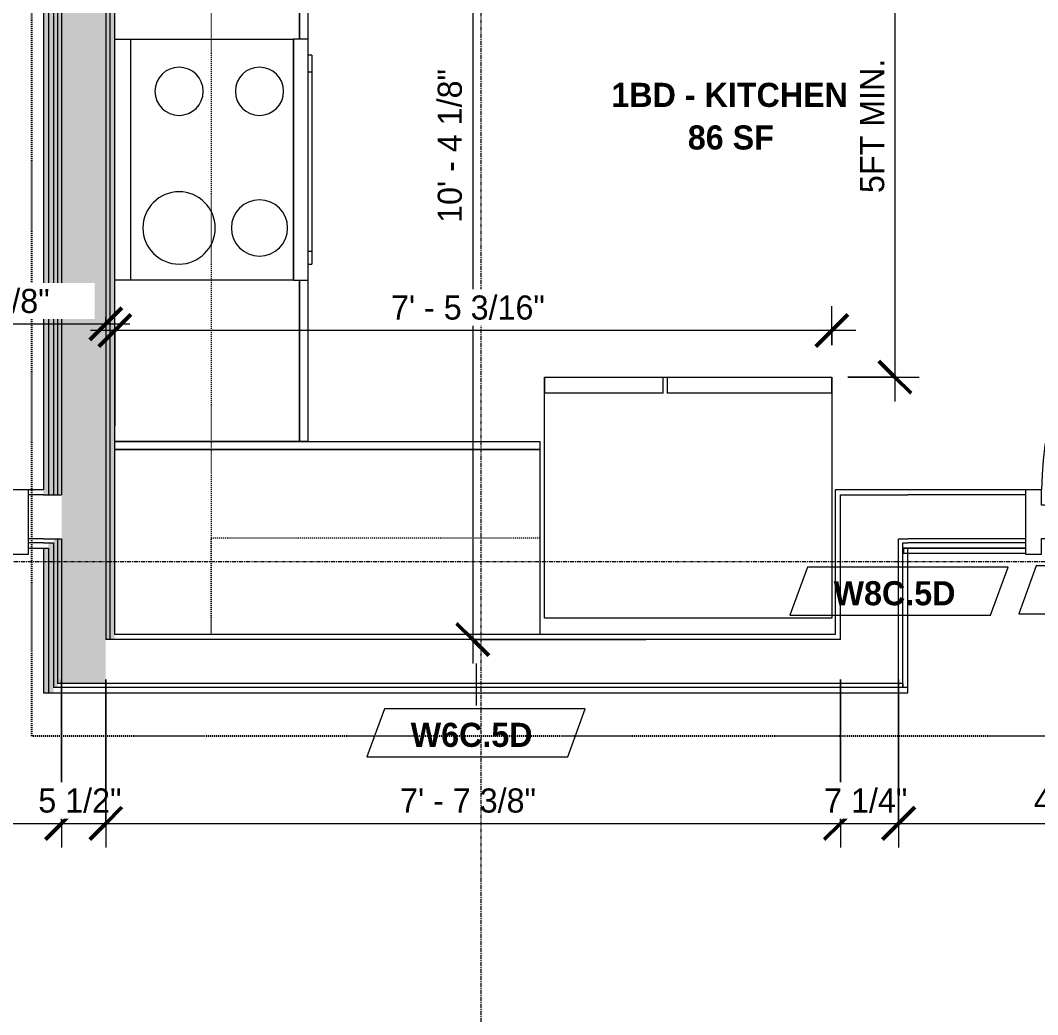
# Model space of a CAD drawing. Header units: inches. Extents: x -4058 to -1781, y 9814 to 12264.
# Drawn here: x -3211.6 to -3085.1, y 10410.9 to 10534.6 of the extents above; entities that cross this region are included whole.
import ezdxf

# ---------------------------------------------------------------- set-up
doc = ezdxf.new("R2010")
doc.units = ezdxf.units.IN
doc.header["$MEASUREMENT"] = 0
for name, pattern in [('Dash', [0.25, 0.125, -0.125]), ('Dash 3_32_', [0.1875, 0.09375, -0.09375]), ('Dash_2_', [0.25, 0.125, -0.125]), ('Grid Line 1_2_', [0.875, 0.5, -0.125, 0.125, -0.125])]:
    doc.linetypes.add(name, pattern=pattern)
for name, color, linetype, lineweight in [('0-1', 7, 'Continuous', 5), ('0-3', 8, 'Continuous', 9), ('A-ANNO-DIMS', 211, 'Continuous', 9), ('A-ANNO-DIMS-32', 211, 'Continuous', 9), ('A-AREA-IDEN', 2, 'Continuous', 9), ('A-DETL-1', 90, 'Dash 3_32_', 9), ('A-DOOR-1', 7, 'Continuous', 9), ('A-DOOR-FRAM-1', 7, 'Continuous', 9), ('A-WALL-1', 7, 'Continuous', 9), ('A-WALL-IDEN', 211, 'Continuous', 9), ('I-WALL-1', 1, 'Continuous', 18), ('I-WALL-2', 10, 'Continuous', 5), ('I-WALL-3', 7, 'Continuous', 9), ('Q-CASE', 31, 'Continuous', 9), ('Q-CASE-HDLN', 31, 'Dash', 9), ('Q-SPCQ', 91, 'Continuous', 9), ('S-GRID-1', 1, 'Grid Line 1_2_', 9)]:
    doc.layers.add(name, color=color, linetype=linetype, lineweight=lineweight)
doc.layers.add('0-4', color=250, linetype='Dash_2_')
doc.styles.add('Century Gothic', font='ufonts.com_century-gothic.ttf', dxfattribs={"height": 3})
doc.styles.add('Century Gothic_B', font='GOTHICB.TTF', dxfattribs={"height": 3})
doc.dimstyles.new('MARKETING_DIMENSION', dxfattribs={"dimscale": 12, "dimtxt": 3.132505, "dimasz": 0.333333, "dimexe": 0.25, "dimexo": 0.166667, "dimgap": 0.041667, "dimtad": 1, "dimdec": 4, "dimrnd": 0.0625, "dimzin": 3, "dimdsep": 46, "dimlunit": 4, "dimtxsty": 'Century Gothic', "dimblk1": 'OBLIQUE', "dimblk2": 'OBLIQUE', "dimsah": 1, "dimcen": 0.09, "dimdle": 0.25, "dimazin": 0, "dimtfac": 1, "dimtdec": 4, "dimtix": 1, "dimtmove": 0, "dimatfit": 3, "dimfxl": 1, "dimtvp": 1, "dimtfill": 1, "dimfrac": 2, "dimtolj": 1, "dimtzin": 0, "dimarcsym": 2})
doc.dimstyles.new('THE_DIMENSION_STRING_4', dxfattribs={"dimscale": 12, "dimtxt": 3.132505, "dimasz": 0.333333, "dimexe": 0.25, "dimexo": 0.166667, "dimgap": 0.041667, "dimtad": 1, "dimdec": 4, "dimrnd": 0.0625, "dimzin": 3, "dimdsep": 46, "dimlunit": 4, "dimtxsty": 'Century Gothic', "dimblk1": 'OBLIQUE', "dimblk2": 'OBLIQUE', "dimsah": 1, "dimcen": 0.09, "dimdle": 0.25, "dimazin": 0, "dimtfac": 1, "dimtdec": 4, "dimtix": 1, "dimtmove": 0, "dimatfit": 3, "dimfxl": 1, "dimtvp": 1, "dimtfill": 1, "dimfrac": 2, "dimtolj": 1, "dimtzin": 0, "dimarcsym": 2})
doc.dimstyles.new('THE_DIMENSION_STRING_5', dxfattribs={"dimscale": 12, "dimtxt": 3.132505, "dimasz": 0.333333, "dimexe": 0.25, "dimexo": 0.166667, "dimgap": 0.041667, "dimtad": 1, "dimdec": 4, "dimrnd": 0.0625, "dimzin": 3, "dimdsep": 46, "dimlunit": 4, "dimtxsty": 'Century Gothic', "dimblk1": 'OBLIQUE', "dimblk2": 'OBLIQUE', "dimsah": 1, "dimcen": 0.09, "dimdle": 0.25, "dimazin": 0, "dimtfac": 1, "dimtdec": 4, "dimtix": 1, "dimtmove": 0, "dimatfit": 3, "dimfxl": 1, "dimtvp": 1, "dimtfill": 1, "dimfrac": 2, "dimtolj": 1, "dimtzin": 0, "dimarcsym": 2})

# ---------------------------------------------------------------- blocks, each defined once
blk = doc.blocks.new('HOLLOW METAL - UNIT DOOR-2191978-UNIT PLANS - 2ND FLOOR')
at = {"layer": 'A-DOOR-1'}
for p, q in [((18, 39.875), (16.25, 39.875)), ((16.25, 39.875), (16.25, 3.875)), ((18, 3.875), (18, 39.875)), ((16.25, 3.875), (18, 3.875))]:
    blk.add_line(p, q, dxfattribs=at)
blk.add_arc((18, 3.875), 36, 90, 180, dxfattribs=at)
at = {"layer": 'A-DOOR-FRAM-1'}
for p, q in [((-18, 3.875), (-20, 3.875)), ((-20, 3.875), (-20, -4.125)), ((-18, 1.9375), (-18, 3.875)), ((18, 3.875), (18, 1.9375)), ((20, 3.875), (18, 3.875)), ((20, -4.125), (20, 3.875)), ((-17.375, 1.9375), (-18, 1.9375)), ((-17.375, -2.1875), (-17.375, 1.9375)), ((18, 1.9375), (17.375, 1.9375)), ((17.375, 1.9375), (17.375, -2.1875)), ((-18, -4.125), (-18, -2.1875)), ((-18, -2.1875), (-17.375, -2.1875)), ((17.375, -2.1875), (18, -2.1875)), ((18, -2.1875), (18, -4.125)), ((-20, -4.125), (-18, -4.125)), ((18, -4.125), (20, -4.125))]:
    blk.add_line(p, q, dxfattribs=at)
blk = doc.blocks.new('CTR - 1st Phase - Common Walls_rvt-1-UNIT PLANS - 2ND FLOOR')
at = {"layer": 'I-WALL-1'}
h = blk.add_hatch(color=256, dxfattribs=at)
h.paths.add_polyline_path([(-3199.89, 10457.54), (-3199.89, 10715.5), (-3200.51, 10715.5), (-3200.51, 10457.54)], flags=0)
h.paths.add_polyline_path([(-3200.51, 10753.5), (-3199.89, 10753.5), (-3199.89, 10843.14), (-3200.51, 10843.14), (-3200.51, 10753.54)], flags=0)
at = {"layer": 'I-WALL-2'}
h = blk.add_hatch(color=256, dxfattribs=at)
h.paths.add_polyline_path([(-3208.76, 10450.91), (-3208.14, 10450.91), (-3208.14, 10468.91), (-3208.76, 10468.91), (-3208.76, 10463.58)], flags=0)
h.paths.add_polyline_path([(-3208.14, 10475.54), (-3208.14, 10843.14), (-3208.76, 10843.14), (-3208.76, 10475.54)], flags=0)
h = blk.add_hatch(color=256, dxfattribs=at)
h.paths.add_polyline_path([(-3208.14, 10450.91), (-3207.51, 10450.91), (-3207.51, 10469.54), (-3208.14, 10469.54), (-3208.14, 10463.58)], flags=0)
h.paths.add_polyline_path([(-3207.51, 10475.54), (-3207.51, 10843.14), (-3208.14, 10843.14), (-3208.14, 10475.54)], flags=0)
h = blk.add_hatch(color=256, dxfattribs=at)
h.paths.add_polyline_path([(-3207.01, 10451.54), (-3207.01, 10470.04), (-3207.51, 10470.04), (-3207.51, 10451.54)], flags=0)
h.paths.add_polyline_path([(-3207.01, 10475.54), (-3207.01, 10843.14), (-3207.51, 10843.14), (-3207.51, 10475.54)], flags=0)
h = blk.add_hatch(color=256, dxfattribs=at)
h.paths.add_polyline_path([(-3207.01, 10452.04), (-3206.51, 10452.04), (-3206.51, 10470.04), (-3207.01, 10470.04), (-3207.01, 10463.58)], flags=0)
h.paths.add_polyline_path([(-3207.01, 10475.54), (-3206.51, 10475.54), (-3206.51, 10843.14), (-3207.01, 10843.14), (-3207.01, 10482.29)], flags=0)
blk.add_hatch(color=256, dxfattribs=at).paths.add_polyline_path([(-3201.01, 10452.04), (-3201.01, 10715.5), (-3201.32, 10715.5), (-3201.32, 10753.5), (-3201.01, 10753.5), (-3201.01, 10843.14), (-3206.51, 10843.14), (-3206.51, 10452.04)], flags=0)
h = blk.add_hatch(color=256, dxfattribs=at)
h.paths.add_polyline_path([(-3201.01, 10457.54), (-3200.51, 10457.54), (-3200.51, 10715.5), (-3201.01, 10715.5), (-3201.01, 10463.58)], flags=0)
h.paths.add_polyline_path([(-3201.01, 10753.5), (-3200.51, 10753.5), (-3200.51, 10843.14), (-3201.01, 10843.14), (-3201.01, 10753.54)], flags=0)
at = {"layer": 'A-WALL-1'}
for p, q in [((-3208.14, 10843.14), (-3208.14, 10475.54)), ((-3207.51, 10843.14), (-3207.51, 10475.54)), ((-3207.01, 10843.14), (-3207.01, 10475.54)), ((-3206.51, 10843.14), (-3206.51, 10475.54)), ((-3201.01, 10715.5), (-3201.01, 10457.54)), ((-3200.51, 10715.5), (-3200.51, 10457.54)), ((-3208.76, 10475.54), (-3210.64, 10475.54)), ((-3208.76, 10475.54), (-3208.14, 10475.54)), ((-3208.14, 10475.54), (-3207.51, 10475.54)), ((-3207.51, 10475.54), (-3207.01, 10475.54)), ((-3207.01, 10475.54), (-3206.51, 10475.54)), ((-3109.61, 10475.54), (-3102.36, 10475.54)), ((-3109.61, 10457.54), (-3109.61, 10475.54)), ((-3102.36, 10475.54), (-3101.24, 10475.54)), ((-3086.57, 10475.54), (-3101.24, 10475.54)), ((-3208.76, 10470.04), (-3210.64, 10470.04)), ((-3208.76, 10470.04), (-3207.51, 10470.04)), ((-3207.51, 10470.04), (-3207.01, 10470.04)), ((-3207.01, 10470.04), (-3207.01, 10452.04)), ((-3207.01, 10470.04), (-3206.51, 10470.04)), ((-3206.51, 10470.04), (-3206.51, 10452.04)), ((-3102.36, 10470.04), (-3101.86, 10470.04)), ((-3102.36, 10452.04), (-3102.36, 10470.04)), ((-3101.86, 10470.04), (-3101.24, 10470.04)), ((-3086.57, 10470.04), (-3101.24, 10470.04)), ((-3208.76, 10469.54), (-3210.64, 10469.54)), ((-3208.76, 10469.54), (-3208.14, 10469.54)), ((-3208.76, 10468.91), (-3208.14, 10468.91)), ((-3208.14, 10469.54), (-3207.51, 10469.54)), ((-3208.14, 10468.91), (-3208.14, 10450.91)), ((-3207.51, 10469.54), (-3207.51, 10451.54)), ((-3101.86, 10468.91), (-3101.86, 10469.54)), ((-3101.86, 10469.54), (-3101.24, 10469.54)), ((-3101.86, 10468.91), (-3101.86, 10469.54)), ((-3101.86, 10468.91), (-3101.24, 10468.91)), ((-3101.86, 10452.04), (-3101.86, 10468.91)), ((-3086.57, 10469.54), (-3101.24, 10469.54)), ((-3200.51, 10457.54), (-3201.01, 10457.54)), ((-3199.89, 10457.54), (-3200.51, 10457.54)), ((-3110.24, 10457.54), (-3199.89, 10457.54)), ((-3109.61, 10457.54), (-3110.24, 10457.54)), ((-3206.51, 10452.04), (-3207.01, 10452.04)), ((-3201.01, 10452.04), (-3206.51, 10452.04)), ((-3199.89, 10452.04), (-3201.01, 10452.04)), ((-3110.24, 10452.04), (-3199.89, 10452.04)), ((-3109.61, 10452.04), (-3110.24, 10452.04)), ((-3102.36, 10452.04), (-3109.61, 10452.04)), ((-3101.86, 10452.04), (-3102.36, 10452.04)), ((-3101.86, 10452.04), (-3101.86, 10451.54)), ((-3101.86, 10451.54), (-3101.86, 10452.04)), ((-3207.01, 10451.54), (-3207.51, 10451.54)), ((-3199.89, 10451.54), (-3207.01, 10451.54)), ((-3110.24, 10451.54), (-3199.89, 10451.54)), ((-3101.86, 10451.54), (-3110.24, 10451.54)), ((-3101.24, 10451.54), (-3101.86, 10451.54))]:
    blk.add_line(p, q, dxfattribs=at)
at = {"layer": 'I-WALL-3'}
for p, q in [((-3208.76, 10843.14), (-3208.76, 10476.16)), ((-3199.89, 10458.16), (-3199.89, 10715.5)), ((-3208.76, 10476.16), (-3210.64, 10476.16)), ((-3110.24, 10476.16), (-3110.24, 10458.16)), ((-3109.61, 10476.16), (-3110.24, 10476.16)), ((-3101.24, 10476.16), (-3109.61, 10476.16)), ((-3086.57, 10476.16), (-3101.24, 10476.16)), ((-3210.64, 10468.91), (-3208.76, 10468.91)), ((-3208.76, 10468.91), (-3208.76, 10450.91)), ((-3086.57, 10468.91), (-3101.74, 10468.91)), ((-3101.74, 10468.91), (-3101.74, 10468.29)), ((-3101.24, 10468.91), (-3086.57, 10468.91)), ((-3101.24, 10451.54), (-3101.24, 10468.91)), ((-3101.74, 10468.29), (-3086.57, 10468.29)), ((-3110.24, 10458.16), (-3199.89, 10458.16)), ((-3208.76, 10450.91), (-3207.51, 10450.91)), ((-3207.51, 10450.91), (-3199.89, 10450.91)), ((-3199.89, 10450.91), (-3110.24, 10450.91)), ((-3110.24, 10450.91), (-3101.24, 10450.91)), ((-3101.24, 10450.91), (-3101.24, 10451.54))]:
    blk.add_line(p, q, dxfattribs=at)
at = {"layer": '0-3'}
for p in [(-3230.64, 10472.29), (-3066.57, 10472.29)]:
    blk.add_blockref('HOLLOW METAL - UNIT DOOR-2191978-UNIT PLANS - 2ND FLOOR', p, dxfattribs=at)
blk = doc.blocks.new('OD_CW_Upper Cabinet - OD_CW_Upper Cabinet-3856829-UNIT PLANS - 2ND FLOOR')
at = {"layer": 'Q-CASE-HDLN'}
for p, q in [((0.74, -24), (0.74, -12)), ((0.74, -12), (115.86, -12)), ((115.86, -12), (115.86, -24)), ((115.86, -24), (0.74, -24))]:
    blk.add_line(p, q, dxfattribs=at)
blk = doc.blocks.new('OD_CW_Base Cabinet - OD_CW_Base Cabinet-V48-UNIT PLANS - 2ND FLOOR')
at = {"layer": 'Q-CASE'}
for p, q in [((0.74, 0), (20.8, 0)), ((0.74, 0), (20.8, 0)), ((20.8, -1), (0.74, -1)), ((0.74, -1), (20.8, -1)), ((50.8, 0), (70.86, 0)), ((50.8, 0), (70.86, 0)), ((70.86, -1), (50.8, -1)), ((50.8, -1), (70.86, -1)), ((70.86, 0), (70.86, -24)), ((70.86, 0), (70.86, -1)), ((70.86, -1), (70.86, -24))]:
    blk.add_line(p, q, dxfattribs=at)
blk = doc.blocks.new('OD_CW_Upper Cabinet - OD_CW_Upper Cabinet-3876543-UNIT PLANS - 2ND FLOOR')
at = {"layer": 'Q-CASE-HDLN'}
for p, q in [((0.74, -24), (0.74, -12)), ((0.74, -12), (41.64, -12)), ((41.64, -12), (41.64, -24)), ((41.64, -24), (0.74, -24))]:
    blk.add_line(p, q, dxfattribs=at)
blk = doc.blocks.new('OD_CW_Base Cabinet - OD_CW_Base Cabinet-V98-UNIT PLANS - 2ND FLOOR')
at = {"layer": 'Q-CASE'}
for p, q in [((0.74, 0), (53.64, 0)), ((0.74, 0), (53.64, 0)), ((53.64, -1), (0.74, -1)), ((0.74, -1), (53.64, -1)), ((53.64, 0), (53.64, -24)), ((53.64, 0), (53.64, -1)), ((53.64, -1), (53.64, -24))]:
    blk.add_line(p, q, dxfattribs=at)
blk = doc.blocks.new('Refrigerator_-_Side-by-Side_6047 - 36_ X 30_-1372843-UNIT PLANS - 2ND FLOOR')
at = {"layer": 'Q-SPCQ'}
for p, q in [((-17.88, 15.58), (17.87, 15.58)), ((-17.88, -14.42), (-17.88, 15.58)), ((-17.88, 15.58), (-3.13, 15.58)), ((-17.88, 15.58), (-17.88, 13.58)), ((-3.13, 13.58), (-3.13, 15.58)), ((-2.63, 15.58), (17.87, 15.58)), ((-2.63, 15.58), (-2.63, 13.58)), ((17.87, 15.58), (17.87, -14.42)), ((17.87, 13.58), (17.87, 15.58)), ((-3.13, 13.58), (-17.88, 13.58)), ((17.87, 13.58), (-2.63, 13.58)), ((17.87, -14.42), (-17.88, -14.42))]:
    blk.add_line(p, q, dxfattribs=at)
blk = doc.blocks.new('Range - 24_ x 30_-V121-UNIT PLANS - 2ND FLOOR')
at = {"layer": 'Q-SPCQ'}
for p, q in [((0, 22), (0, 24)), ((30, 24), (30, 22)), ((0, 1.75), (0, 22)), ((0, 22), (30, 22)), ((30, 22), (30, 1.75)), ((30, 1.75), (0, 1.75)), ((0, 1.75), (30, 1.75)), ((0, 1.75), (0, 0)), ((30, 0), (30, 1.75)), ((30, 0), (0, 0)), ((2, 0), (2, -0.5)), ((3.61, -0.5), (2, -0.5)), ((3.61, 0), (3.61, -0.5)), ((25.87, -0.5), (3.61, -0.5)), ((25.87, -0.5), (25.87, 0)), ((28, -0.5), (25.87, -0.5)), ((28, -0.5), (28, 0))]:
    blk.add_line(p, q, dxfattribs=at)
for centre, radius, start, end in [((6.5, 16), 4.5, 0, 180), ((23.5, 16), 3, 0, 180), ((6.5, 16), 4.5, 180, 360), ((23.5, 16), 3, 180, 360), ((6.5, 6), 3.5, 0, 180), ((23.5, 6), 3, 0, 180), ((6.5, 6), 3.5, 180, 360), ((23.5, 6), 3, 180, 360)]:
    blk.add_arc(centre, radius, start, end, dxfattribs=at)
blk = doc.blocks.new('Wall Tag - Arch Wall-3956453-UNIT PLANS - 2ND FLOOR')
at = {"layer": 'A-WALL-IDEN'}
for p, q in [((-0.3561, 0.0937), (-0.4244, -0.0937)), ((0.4244, 0.0937), (-0.3561, 0.0937)), ((0.3561, -0.0937), (0.4244, 0.0937)), ((-0.4244, -0.0937), (0.3561, -0.0937))]:
    blk.add_line(p, q, dxfattribs=at)
blk = doc.blocks.new('DIMBLOCK1017-UNIT PLANS - 2ND FLOOR')
at = {"layer": 'A-ANNO-DIMS-32'}
for p, q in [((-3266.42, 10452.54), (-3266.42, 10431.66)), ((-3266.42, 10434.66), (-3266.42, 10452.54)), ((-3206.51, 10452.54), (-3206.51, 10431.66)), ((-3206.51, 10434.66), (-3206.51, 10452.54)), ((-3266.42, 10434.66), (-3206.51, 10434.66))]:
    blk.add_line(p, q, dxfattribs=at)
at = {"layer": 'A-ANNO-DIMS-32', "lineweight": 50}
for p, q in [((-3266.42, 10434.66), (-3264.42, 10436.66)), ((-3206.51, 10434.66), (-3204.51, 10436.66)), ((-3266.42, 10434.66), (-3268.42, 10432.66)), ((-3206.51, 10434.66), (-3208.51, 10432.66))]:
    blk.add_line(p, q, dxfattribs=at)
at = {"layer": 'A-ANNO-DIMS-32', "color": 0, "insert": (-3249.05, 10439), "char_height": 3, "width": 30.1914, "attachment_point": 1, "line_spacing_factor": 0.984502, "style": 'Century Gothic', "bg_fill": 3, "box_fill_scale": 1.25, "bg_fill_color": 256, "bg_fill_true_color": 13158600, "bg_fill_transparency": 0}
blk.add_mtext('4\' - 11 15/16"', dxfattribs=at)
blk = doc.blocks.new('_Oblique')
at = {"color": 0, "linetype": 'ByBlock', "lineweight": -2}
blk.add_line((-0.5, -0.5), (0.5, 0.5), dxfattribs=at)
blk = doc.blocks.new('DIMBLOCK1018-UNIT PLANS - 2ND FLOOR')
at = {"layer": 'A-ANNO-DIMS-32'}
for p, q in [((-3206.51, 10452.54), (-3206.51, 10431.66)), ((-3206.51, 10434.66), (-3206.51, 10452.54)), ((-3201.01, 10452.54), (-3201.01, 10431.66)), ((-3201.01, 10434.66), (-3201.01, 10452.54)), ((-3206.51, 10434.66), (-3201.01, 10434.66))]:
    blk.add_line(p, q, dxfattribs=at)
at = {"layer": 'A-ANNO-DIMS-32', "lineweight": 50}
for p, q in [((-3206.51, 10434.66), (-3204.51, 10436.66)), ((-3201.01, 10434.66), (-3199.01, 10436.66)), ((-3206.51, 10434.66), (-3208.51, 10432.66)), ((-3201.01, 10434.66), (-3203.01, 10432.66))]:
    blk.add_line(p, q, dxfattribs=at)
at = {"layer": 'A-ANNO-DIMS-32', "color": 0, "insert": (-3209.4, 10439), "char_height": 3, "width": 13.5444, "attachment_point": 1, "line_spacing_factor": 0.984502, "style": 'Century Gothic', "bg_fill": 3, "box_fill_scale": 1.25, "bg_fill_color": 256, "bg_fill_true_color": 13158600, "bg_fill_transparency": 0}
blk.add_mtext('5 1/2"', dxfattribs=at)
blk = doc.blocks.new('DIMBLOCK1019-UNIT PLANS - 2ND FLOOR')
at = {"layer": 'A-ANNO-DIMS-32'}
for p, q in [((-3201.01, 10452.54), (-3201.01, 10431.66)), ((-3201.01, 10434.66), (-3201.01, 10452.54)), ((-3109.61, 10452.54), (-3109.61, 10431.66)), ((-3109.61, 10434.66), (-3109.61, 10452.54)), ((-3201.01, 10434.66), (-3109.61, 10434.66))]:
    blk.add_line(p, q, dxfattribs=at)
at = {"layer": 'A-ANNO-DIMS-32', "lineweight": 50}
for p, q in [((-3201.01, 10434.66), (-3199.01, 10436.66)), ((-3109.61, 10434.66), (-3107.61, 10436.66)), ((-3201.01, 10434.66), (-3203.01, 10432.66)), ((-3109.61, 10434.66), (-3111.61, 10432.66))]:
    blk.add_line(p, q, dxfattribs=at)
at = {"layer": 'A-ANNO-DIMS-32', "color": 0, "insert": (-3164.39, 10439), "char_height": 3, "width": 21.7784, "attachment_point": 1, "line_spacing_factor": 0.984502, "style": 'Century Gothic', "bg_fill": 3, "box_fill_scale": 1.25, "bg_fill_color": 256, "bg_fill_true_color": 13158600, "bg_fill_transparency": 0}
blk.add_mtext('7\' - 7 3/8"', dxfattribs=at)
blk = doc.blocks.new('DIMBLOCK1020-UNIT PLANS - 2ND FLOOR')
at = {"layer": 'A-ANNO-DIMS-32'}
for p, q in [((-3109.61, 10452.54), (-3109.61, 10431.66)), ((-3109.61, 10434.66), (-3109.61, 10452.54)), ((-3102.36, 10452.54), (-3102.36, 10431.66)), ((-3102.36, 10434.66), (-3102.36, 10452.54)), ((-3109.61, 10434.66), (-3102.36, 10434.66))]:
    blk.add_line(p, q, dxfattribs=at)
at = {"layer": 'A-ANNO-DIMS-32', "lineweight": 50}
for p, q in [((-3109.61, 10434.66), (-3107.61, 10436.66)), ((-3102.36, 10434.66), (-3100.36, 10436.66)), ((-3109.61, 10434.66), (-3111.61, 10432.66)), ((-3102.36, 10434.66), (-3104.36, 10432.66))]:
    blk.add_line(p, q, dxfattribs=at)
at = {"layer": 'A-ANNO-DIMS-32', "color": 0, "insert": (-3111.63, 10439), "char_height": 3, "width": 13.5444, "attachment_point": 1, "line_spacing_factor": 0.984502, "style": 'Century Gothic', "bg_fill": 3, "box_fill_scale": 1.25, "bg_fill_color": 256, "bg_fill_true_color": 13158600, "bg_fill_transparency": 0}
blk.add_mtext('7 1/4"', dxfattribs=at)
blk = doc.blocks.new('DIMBLOCK1021-UNIT PLANS - 2ND FLOOR')
at = {"layer": 'A-ANNO-DIMS-32'}
for p, q in [((-3102.36, 10452.54), (-3102.36, 10431.66)), ((-3102.36, 10434.66), (-3102.36, 10452.54)), ((-3043.57, 10452.54), (-3043.57, 10431.66)), ((-3043.57, 10434.66), (-3043.57, 10452.54)), ((-3102.36, 10434.66), (-3043.57, 10434.66))]:
    blk.add_line(p, q, dxfattribs=at)
at = {"layer": 'A-ANNO-DIMS-32', "lineweight": 50}
for p, q in [((-3102.36, 10434.66), (-3100.36, 10436.66)), ((-3043.57, 10434.66), (-3041.57, 10436.66)), ((-3102.36, 10434.66), (-3104.36, 10432.66)), ((-3043.57, 10434.66), (-3045.57, 10432.66))]:
    blk.add_line(p, q, dxfattribs=at)
at = {"layer": 'A-ANNO-DIMS-32', "color": 0, "insert": (-3085.55, 10439), "char_height": 3, "width": 30.1914, "attachment_point": 1, "line_spacing_factor": 0.984502, "style": 'Century Gothic', "bg_fill": 3, "box_fill_scale": 1.25, "bg_fill_color": 256, "bg_fill_true_color": 13158600, "bg_fill_transparency": 0}
blk.add_mtext('4\' - 10 13/16"', dxfattribs=at)
blk = doc.blocks.new('DIMBLOCK1074-UNIT PLANS - 2ND FLOOR')
at = {"layer": 'A-ANNO-DIMS-32', "lineweight": 50}
for p, q in [((-3230.64, 10496.81), (-3228.64, 10498.81)), ((-3201.01, 10496.81), (-3199.01, 10498.81)), ((-3230.64, 10496.81), (-3232.64, 10494.81)), ((-3201.01, 10496.81), (-3203.01, 10494.81))]:
    blk.add_line(p, q, dxfattribs=at)
at = {"layer": 'A-ANNO-DIMS-32'}
for p, q in [((-3230.64, 10497.64), (-3230.64, 10493.81)), ((-3230.64, 10496.81), (-3230.64, 10497.64)), ((-3201.01, 10497.64), (-3201.01, 10493.81)), ((-3201.01, 10496.81), (-3201.01, 10497.64)), ((-3233.64, 10496.81), (-3198.01, 10496.81))]:
    blk.add_line(p, q, dxfattribs=at)
at = {"layer": 'A-ANNO-DIMS-32', "color": 0, "insert": (-3224.9, 10501.15), "char_height": 3, "width": 21.7784, "attachment_point": 1, "line_spacing_factor": 0.984502, "style": 'Century Gothic', "bg_fill": 3, "box_fill_scale": 1.25, "bg_fill_color": 256, "bg_fill_true_color": 13158600, "bg_fill_transparency": 0}
blk.add_mtext('2\' - 5 5/8"', dxfattribs=at)
blk = doc.blocks.new('DIMBLOCK1502-UNIT PLANS - 2ND FLOOR')
at = {"layer": 'A-ANNO-DIMS-32', "lineweight": 50}
for p, q in [((-3155.36, 10581.66), (-3157.36, 10583.66)), ((-3155.36, 10581.66), (-3153.36, 10579.66)), ((-3155.36, 10457.54), (-3157.36, 10459.54)), ((-3155.36, 10457.54), (-3153.36, 10455.54))]:
    blk.add_line(p, q, dxfattribs=at)
at = {"layer": 'A-ANNO-DIMS-32'}
for p, q in [((-3122.32, 10581.66), (-3158.36, 10581.66)), ((-3155.36, 10581.66), (-3155.36, 10454.54)), ((-3155.36, 10581.66), (-3122.32, 10581.66)), ((-3133.82, 10457.54), (-3158.36, 10457.54)), ((-3155.36, 10457.54), (-3133.82, 10457.54))]:
    blk.add_line(p, q, dxfattribs=at)
at = {"layer": 'A-ANNO-DIMS-32', "color": 0, "insert": (-3159.71, 10509.36), "char_height": 3, "width": 24.5827, "attachment_point": 1, "rotation": 90, "line_spacing_factor": 0.984502, "style": 'Century Gothic', "bg_fill": 3, "box_fill_scale": 1.25, "bg_fill_color": 256, "bg_fill_true_color": 13158600, "bg_fill_transparency": 0}
blk.add_mtext('10\' - 4 1/8"', dxfattribs=at)
blk = doc.blocks.new('DIMBLOCK1548-UNIT PLANS - 2ND FLOOR')
at = {"layer": 'A-ANNO-DIMS-32'}
for p, q in [((-3102.82, 10555.29), (-3102.82, 10487.16)), ((-3101.99, 10552.29), (-3105.82, 10552.29)), ((-3102.82, 10552.29), (-3101.99, 10552.29)), ((-3108.67, 10490.16), (-3099.82, 10490.16)), ((-3102.82, 10490.16), (-3108.67, 10490.16))]:
    blk.add_line(p, q, dxfattribs=at)
at = {"layer": 'A-ANNO-DIMS-32', "lineweight": 50}
for p, q in [((-3102.82, 10552.29), (-3104.82, 10554.29)), ((-3102.82, 10552.29), (-3100.82, 10550.29)), ((-3102.82, 10490.16), (-3104.82, 10492.16)), ((-3102.82, 10490.16), (-3100.82, 10488.16))]:
    blk.add_line(p, q, dxfattribs=at)
at = {"layer": 'A-ANNO-DIMS-32', "color": 0, "insert": (-3107.16, 10513.07), "char_height": 3, "width": 19.5707, "attachment_point": 1, "rotation": 90, "line_spacing_factor": 0.984502, "style": 'Century Gothic', "bg_fill": 3, "box_fill_scale": 1.25, "bg_fill_color": 256, "bg_fill_true_color": 13158600, "bg_fill_transparency": 0}
blk.add_mtext('5FT MIN.', dxfattribs=at)
blk = doc.blocks.new('DIMBLOCK1549-UNIT PLANS - 2ND FLOOR')
at = {"layer": 'A-ANNO-DIMS-32'}
for p, q in [((-3199.89, 10484.16), (-3199.89, 10498.98)), ((-3110.67, 10494.16), (-3110.67, 10498.98)), ((-3107.67, 10495.98), (-3202.89, 10495.98)), ((-3199.89, 10495.98), (-3199.89, 10484.16)), ((-3110.67, 10495.98), (-3110.67, 10494.16))]:
    blk.add_line(p, q, dxfattribs=at)
at = {"layer": 'A-ANNO-DIMS-32', "lineweight": 50}
for p, q in [((-3199.89, 10495.98), (-3197.89, 10497.98)), ((-3110.67, 10495.98), (-3108.67, 10497.98)), ((-3199.89, 10495.98), (-3201.89, 10493.98)), ((-3110.67, 10495.98), (-3112.67, 10493.98))]:
    blk.add_line(p, q, dxfattribs=at)
at = {"layer": 'A-ANNO-DIMS-32', "color": 0, "insert": (-3165.52, 10500.33), "char_height": 3, "width": 24.5827, "attachment_point": 1, "line_spacing_factor": 0.984502, "style": 'Century Gothic', "bg_fill": 3, "box_fill_scale": 1.25, "bg_fill_color": 256, "bg_fill_true_color": 13158600, "bg_fill_transparency": 0}
blk.add_mtext('7\' - 5 3/16"', dxfattribs=at)
blk = doc.blocks.new('DIMBLOCK1586-UNIT PLANS - 2ND FLOOR')
at = {"layer": 'A-ANNO-DIMS-32', "lineweight": 50}
for p, q in [((-3217.53, 10581.66), (-3219.53, 10583.66)), ((-3217.53, 10581.66), (-3215.53, 10579.66)), ((-3217.53, 10458.16), (-3219.53, 10460.16)), ((-3217.53, 10458.16), (-3215.53, 10456.16))]:
    blk.add_line(p, q, dxfattribs=at)
at = {"layer": 'A-ANNO-DIMS-32'}
for p, q in [((-3217.53, 10584.66), (-3217.53, 10455.16)), ((-3201.89, 10581.66), (-3220.53, 10581.66)), ((-3217.53, 10581.66), (-3201.89, 10581.66)), ((-3213.89, 10458.16), (-3220.53, 10458.16)), ((-3217.53, 10458.16), (-3213.89, 10458.16))]:
    blk.add_line(p, q, dxfattribs=at)
at = {"layer": 'A-ANNO-DIMS-32', "color": 0, "insert": (-3221.87, 10509.67), "char_height": 3, "width": 24.5827, "attachment_point": 1, "rotation": 90, "line_spacing_factor": 0.984502, "style": 'Century Gothic', "bg_fill": 3, "box_fill_scale": 1.25, "bg_fill_color": 256, "bg_fill_true_color": 13158600, "bg_fill_transparency": 0}
blk.add_mtext('10\' - 3 1/2"', dxfattribs=at)

msp = doc.modelspace()

# ---------------------------------------------------------------- linework, layer by layer
at = {"layer": '0-4'}
for p, q in [((-3210.19497, 10445.51768), (-3210.19497, 10876.25322)), ((-2910.70409, 10445.51768), (-3210.19497, 10445.51768))]:
    msp.add_line(p, q, dxfattribs=at)
at = {"layer": 'A-DETL-1'}
msp.add_line((-3115.82374, 10457.5394), (-3131.82374, 10457.5394), dxfattribs=at)
at = {"layer": 'A-WALL-IDEN'}
msp.add_line((-3154.93624, 10454.5394), (-3154.93624, 10449.33965), dxfattribs=at)
at = {"layer": 'S-GRID-1'}
msp.add_line((-1781.27288, 10467.1894), (-4041.7795, 10467.1894), dxfattribs=at)

# ---------------------------------------------------------------- block references
at = {"layer": '0-1'}
msp.add_blockref('CTR - 1st Phase - Common Walls_rvt-1-UNIT PLANS - 2ND FLOOR', (0, 0), dxfattribs=at)
at = {"layer": 'A-WALL-IDEN', "xscale": 31.99999999999999, "yscale": 31.99999999999999, "zscale": 31.99999999999999}
for p in [(-3102.31822, 10463.5394), (-3073.84249, 10463.70741), (-3154.93624, 10445.92164)]:
    msp.add_blockref('Wall Tag - Arch Wall-3956453-UNIT PLANS - 2ND FLOOR', p, dxfattribs=at)
at = {"layer": 'Q-CASE'}
for name, p, rotation in [('OD_CW_Upper Cabinet - OD_CW_Upper Cabinet-3856829-UNIT PLANS - 2ND FLOOR', (-3175.88624, 10574.0271), 270.0000000000037), ('OD_CW_Base Cabinet - OD_CW_Base Cabinet-V48-UNIT PLANS - 2ND FLOOR', (-3175.88624, 10553.0271), 269.9999999999994)]:
    msp.add_blockref(name, p, dxfattribs=dict(at, rotation=rotation))
for name, p in [('OD_CW_Base Cabinet - OD_CW_Base Cabinet-V98-UNIT PLANS - 2ND FLOOR', (-3200.62394, 10482.1644)), ('OD_CW_Upper Cabinet - OD_CW_Upper Cabinet-3876543-UNIT PLANS - 2ND FLOOR', (-3188.62394, 10482.1644))]:
    msp.add_blockref(name, p, dxfattribs=at)
at = {"layer": 'Q-SPCQ', "rotation": 90.0000000000008}
msp.add_blockref('Range - 24_ x 30_-V121-UNIT PLANS - 2ND FLOOR', (-3175.88624, 10502.2269), dxfattribs=at)
at = {"layer": 'Q-SPCQ'}
msp.add_blockref('Refrigerator_-_Side-by-Side_6047 - 36_ X 30_-1372843-UNIT PLANS - 2ND FLOOR', (-3128.54874, 10474.5866), dxfattribs=at)

# ---------------------------------------------------------------- texts
at = {"layer": 'A-WALL-IDEN', "char_height": 3, "width": 19.594, "attachment_point": 1, "style": 'Century Gothic_B'}
for s, insert in [('W8C.5D', (-3110.45383, 10464.78693)), ('W6C.5D', (-3163.07184, 10447.16917))]:
    msp.add_mtext(s, dxfattribs=dict(at, insert=insert))

# ---------------------------------------------------------------- next in the draw order: dimensions: what is measured, and where the dimension line sits
at = {"layer": 'A-ANNO-DIMS'}
for base, p1, p2, override, picture, middle in [((-3201.01124, 10496.80729), (-3230.63624, 10499.63572), (-3201.01124, 10499.63572), {"dimpost": '<>', "dimfxl": 29.625}, 'DIMBLOCK1074-UNIT PLANS - 2ND FLOOR', (-3215.82374, 10499.04896)), ((-3206.51124, 10434.65899), (-3266.42374, 10454.5394), (-3206.51124, 10454.5394), {"dimpost": '<>', "dimfxl": 59.9125}, 'DIMBLOCK1017-UNIT PLANS - 2ND FLOOR', (-3236.46749, 10436.90066))]:
    dim = msp.add_linear_dim(base=base, p1=p1, p2=p2, dimstyle='THE_DIMENSION_STRING_4', override=override, dxfattribs=at)
    dim.commit()
    dim.dimension.update_dxf_attribs({"geometry": picture, "text_midpoint": middle})

# ---------------------------------------------------------------- next in the draw order: dimensions: what is measured, and where the dimension line sits
dim = msp.add_linear_dim(base=(-3201.01124, 10434.65899), p1=(-3206.51124, 10454.5394), p2=(-3201.01124, 10454.5394), dimstyle='THE_DIMENSION_STRING_4', override={"dimpost": '<>', "dimfxl": 5.5}, dxfattribs=at)
dim.commit()
dim.dimension.update_dxf_attribs({"geometry": 'DIMBLOCK1018-UNIT PLANS - 2ND FLOOR', "text_midpoint": (-3203.76124, 10436.90066)})

# ---------------------------------------------------------------- next in the draw order: dimensions: what is measured, and where the dimension line sits
dim = msp.add_linear_dim(base=(-3109.61124, 10434.65899), p1=(-3201.01124, 10454.5394), p2=(-3109.61124, 10454.5394), dimstyle='THE_DIMENSION_STRING_4', override={"dimpost": '<>', "dimfxl": 91.4}, dxfattribs=at)
dim.commit()
dim.dimension.update_dxf_attribs({"geometry": 'DIMBLOCK1019-UNIT PLANS - 2ND FLOOR', "text_midpoint": (-3155.31124, 10436.90066)})

# ---------------------------------------------------------------- next in the draw order: linework, layer by layer
at = {"layer": 'S-GRID-1'}
msp.add_line((-3154.32374, 9814.0266), (-3154.32374, 12247.50061), dxfattribs=at)

# ---------------------------------------------------------------- next in the draw order: dimensions: what is measured, and where the dimension line sits
at = {"layer": 'A-ANNO-DIMS'}
dim = msp.add_linear_dim(base=(-3102.36124, 10434.65899), p1=(-3109.61124, 10454.5394), p2=(-3102.36124, 10454.5394), dimstyle='THE_DIMENSION_STRING_4', override={"dimpost": '<>', "dimfxl": 7.25}, dxfattribs=at)
dim.commit()
dim.dimension.update_dxf_attribs({"geometry": 'DIMBLOCK1020-UNIT PLANS - 2ND FLOOR', "text_midpoint": (-3105.98624, 10436.90066)})

# ---------------------------------------------------------------- next in the draw order: dimensions: what is measured, and where the dimension line sits
dim = msp.add_linear_dim(base=(-3155.36444, 10457.5394), p1=(-3120.32374, 10581.6644), p2=(-3131.82374, 10457.5394), angle=90, dimstyle='MARKETING_DIMENSION', override={"dimpost": '<>', "dimfxl": 124.656591}, dxfattribs=at)
dim.commit()
dim.dimension.update_dxf_attribs({"geometry": 'DIMBLOCK1502-UNIT PLANS - 2ND FLOOR', "text_midpoint": (-3157.60611, 10519.6019)})
dim = msp.add_linear_dim(base=(-3043.57374, 10434.65899), p1=(-3102.36124, 10454.5394), p2=(-3043.57374, 10454.5394), dimstyle='THE_DIMENSION_STRING_4', override={"dimpost": '<>', "dimfxl": 58.7875}, dxfattribs=at)
dim.commit()
dim.dimension.update_dxf_attribs({"geometry": 'DIMBLOCK1021-UNIT PLANS - 2ND FLOOR', "text_midpoint": (-3072.96749, 10436.90066)})

# ---------------------------------------------------------------- next in the draw order: texts
at = {"layer": 'A-AREA-IDEN', "char_height": 3, "attachment_point": 1, "style": 'Century Gothic_B'}
for s, insert, width in [('1BD - KITCHEN', (-3138.09933, 10526.78448), 35.451), ('86 SF', (-3128.59382, 10521.48735), 12.423)]:
    msp.add_mtext(s, dxfattribs=dict(at, insert=insert, width=width))

# ---------------------------------------------------------------- next in the draw order: dimensions: what is measured, and where the dimension line sits
at = {"layer": 'A-ANNO-DIMS'}
dim = msp.add_linear_dim(base=(-3102.8184, 10490.1644), p1=(-3099.98997, 10552.2894), p2=(-3110.67374, 10490.1644), angle=90, text='5FT MIN.', dimstyle='THE_DIMENSION_STRING_5', override={"dimpost": '<>', "dimfxl": 63.036962}, dxfattribs=at)
dim.commit()
dim.dimension.update_dxf_attribs({"geometry": 'DIMBLOCK1548-UNIT PLANS - 2ND FLOOR', "text_midpoint": (-3104.85613, 10521.2269)})

# ---------------------------------------------------------------- next in the draw order: dimensions: what is measured, and where the dimension line sits
dim = msp.add_linear_dim(base=(-3199.88624, 10495.98142), p1=(-3110.67374, 10492.1644), p2=(-3199.88624, 10482.1644), angle=0, dimstyle='THE_DIMENSION_STRING_5', override={"dimpost": '<>', "dimfxl": 89.77121}, dxfattribs=at)
dim.commit()
dim.dimension.update_dxf_attribs({"geometry": 'DIMBLOCK1549-UNIT PLANS - 2ND FLOOR', "text_midpoint": (-3155.27999, 10498.22309)})

# ---------------------------------------------------------------- next in the draw order: dimensions: what is measured, and where the dimension line sits
dim = msp.add_linear_dim(base=(-3217.52677, 10458.1644), p1=(-3199.88624, 10581.6644), p2=(-3211.88624, 10458.1644), angle=90, dimstyle='THE_DIMENSION_STRING_5', override={"dimpost": '<>', "dimfxl": 124.081626}, dxfattribs=at)
dim.commit()
dim.dimension.update_dxf_attribs({"geometry": 'DIMBLOCK1586-UNIT PLANS - 2ND FLOOR', "text_midpoint": (-3219.76845, 10519.9144)})

doc.saveas('drawing.dxf')
